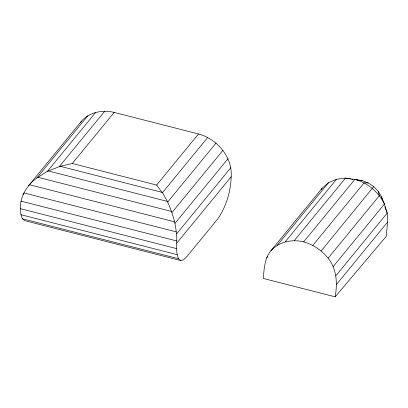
<?xml version="1.0" encoding="UTF-8"?>
<svg xmlns="http://www.w3.org/2000/svg" width="408" height="408" viewBox="0 0 408 408"><rect width="100%" height="100%" fill="white"/><g stroke="black" fill="none" stroke-linecap="round" stroke-linejoin="round"><path stroke-width="0.61" d="M180.617 260.508L178.49 258.703C174.864 250.175 177.959 240.669 176.205 231.856C175.277 221.462 171.794 211.568 167.708 202.021L162.486 192.647L161.961 192.331L60.236 166.316L47.445 171.268L37.995 177.286C24.659 185.9 16.233 203.286 22.302 218.759L24.434 220.57L180.617 260.508L183.35 259.942L186.507 257.035L217.841 218.805C226.236 206.504 230.693 191.592 231.198 176.74C232.529 156.901 217.178 138.985 198.507 133.972L114.169 112.404C102.632 109.579 89.541 112.103 81.442 121.237L28.478 185.854M335.177 296.83C337.518 283.575 336.86 269.127 328.119 258.188C321.815 250.385 313.324 244.621 303.664 241.857C292.128 239.032 279.036 241.556 270.938 250.691C264.542 258.509 264.109 268.846 263.333 278.46L335.177 296.83L386.228 236.365L387.6 222.1L387.212 213.098L384.402 204.076L381.516 196.789L378.226 191.301L373.713 186.584L368.271 182.947L362.279 180.652L345.505 178.097L336.518 179.239L328.562 182.672L322.182 188.17L270.938 250.691M80.504 122.777L81.442 121.237M321.249 189.705L322.182 188.17M373.713 186.584L321.193 250.946M22.945 194.453L23.756 193.469M36.842 177.939L87.822 115.745M47.445 171.268L95.773 112.307M59.553 166.326L104.759 111.17M60.236 166.316L72.293 163.491L114.169 112.404M72.293 163.491L156.631 185.059L198.507 133.972M162.486 192.647L207.697 137.491M167.708 202.021L216.036 143.06M171.982 212.497L222.962 150.302M175.037 223.334L228.001 158.717M176.684 233.769L230.811 167.734M176.843 243.051L231.198 176.74M266.567 257.871L267.781 256.397M277.312 245.198L328.562 182.672M285.269 241.76L336.518 179.239M294.255 240.623L345.505 178.097L350.513 178.923M303.664 241.857L354.909 179.331C367.741 182.922 378.655 192.056 384.402 204.076L333.158 266.603M312.849 245.376L364.099 182.855L368.271 182.947M328.119 258.188L379.364 195.661L378.226 191.301M335.963 275.619L387.212 213.098L384.851 206.723M336.35 284.626L387.6 222.1M356.755 179.928L362.279 180.652M351.762 179.127L353.012 179.331M48.389 170.983L167.132 201.348M37.995 177.286L171.35 211.385M29.662 184.768L174.425 221.789M23.909 192.913L176.205 231.856M21.063 201.144L176.628 240.924M20.4 208.666L176.588 248.605M20.93 214.7L177.113 254.643M22.302 218.759L178.49 258.703M156.631 185.059L161.961 192.331M381.516 196.789L382.612 200.318"/></g></svg>
